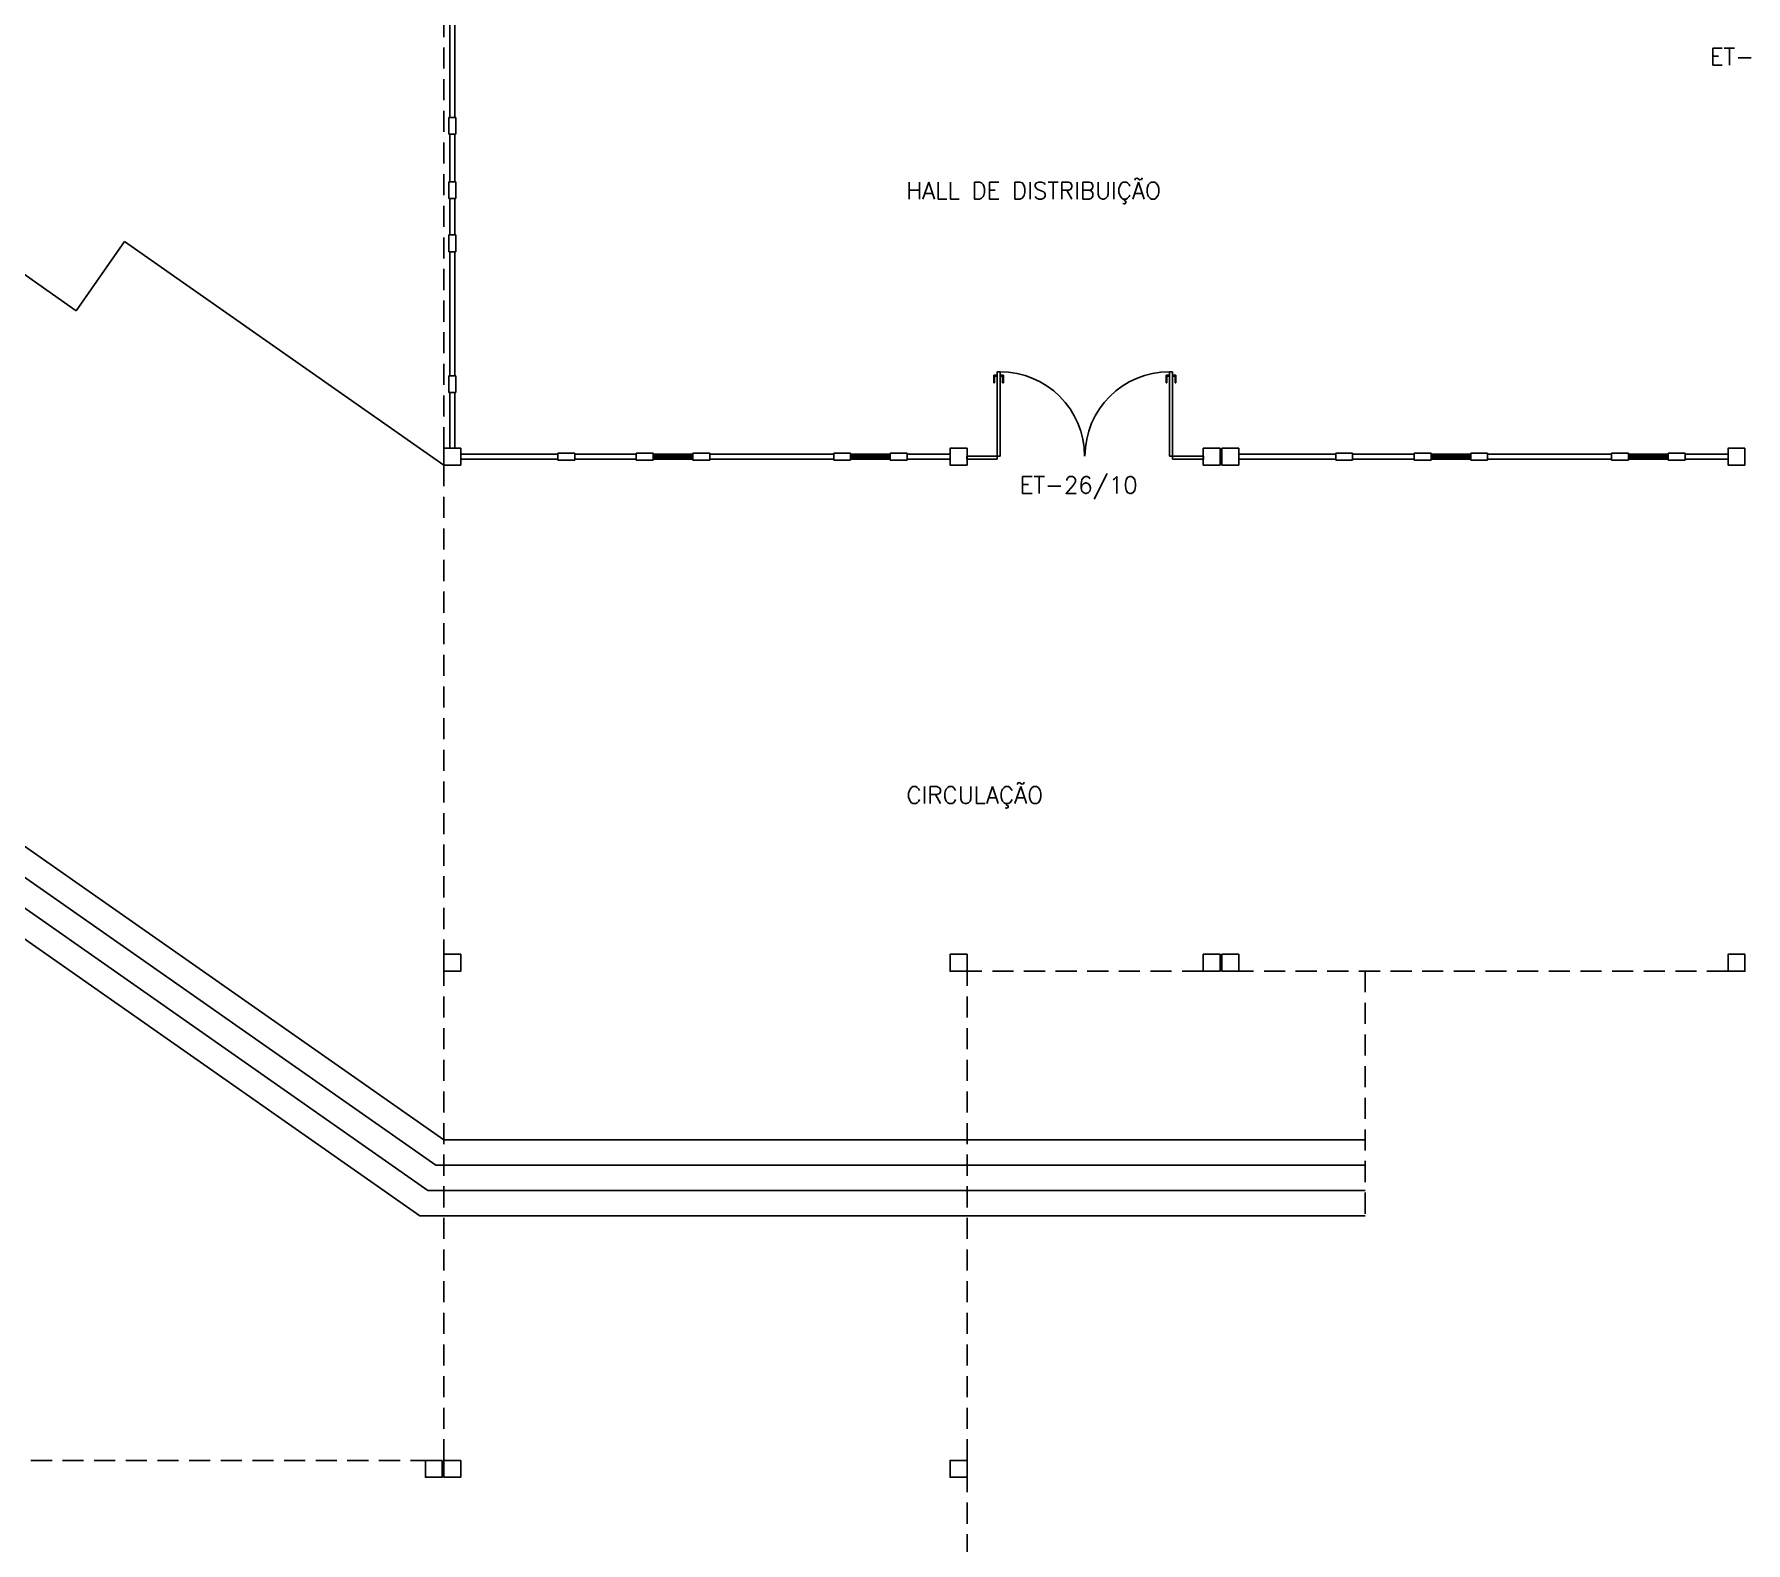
# Model space of a CAD drawing. Header units: centimetres. Extents: x -214 to 72, y 205 to 367.
# Drawn here: x -179.45 to -159.17, y 299.34 to 317.23 of the extents above; entities that cross this region are included whole.
import ezdxf

# ---------------------------------------------------------------- set-up
doc = ezdxf.new("R2010")
doc.units = ezdxf.units.CM
doc.header["$MEASUREMENT"] = 0
doc.linetypes.add('HIDDEN', pattern=[0.375, 0.25, -0.125])
doc.layers.get('0').update_dxf_attribs({"linetype": 'CONTINUOUS'})
for name, color, linetype in [('ALV', 2, 'CONTINUOUS'), ('ENDEREÇO NOVO', 2, 'CONTINUOUS'), ('ESQ', 1, 'CONTINUOUS'), ('ESTRUT', 3, 'CONTINUOUS'), ('PISO', 1, 'CONTINUOUS'), ('PROJ', 1, 'HIDDEN'), ('TEXTO', 2, 'CONTINUOUS')]:
    doc.layers.add(name, color=color, linetype=linetype)
doc.styles.add('UNB-100', font='simplex.shx', dxfattribs={"height": 0.2})

# ---------------------------------------------------------------- blocks, each defined once
blk = doc.blocks.new('PDFT')
at = {"color": 2}
for p, q in [((0.358, 0.018), (0.358, 1.019)), ((0.358, 1.019), (0.393, 1.019)), ((0.393, 1.019), (0.393, 0.018)), ((2.402, 1.019), (2.402, 0.018)), ((2.437, 1.019), (2.402, 1.019)), ((2.437, 0.018), (2.437, 1.019)), ((0.358, 0.018), (0, 0.017)), ((0, 0.017), (0, -0.017)), ((0.393, 0.018), (0.358, 0.018)), ((0.358, 0.018), (0.358, -0.017)), ((2.402, 0.018), (2.437, 0.018)), ((2.437, 0.017), (2.437, -0.017)), ((2.437, 0.017), (2.805, 0.017)), ((2.805, 0.017), (2.805, -0.017)), ((0, -0.017), (0.358, -0.017)), ((2.437, -0.017), (2.805, -0.017))]:
    blk.add_line(p, q, dxfattribs=at)
at = {"color": 1}
for p, q in [((0.318, 0.979), (0.318, 0.889)), ((0.318, 0.979), (0.358, 0.979)), ((0.328, 0.889), (0.318, 0.889)), ((0.328, 0.969), (0.328, 0.889)), ((0.328, 0.969), (0.358, 0.969)), ((0.433, 0.979), (0.393, 0.979)), ((0.423, 0.969), (0.393, 0.969)), ((0.423, 0.969), (0.423, 0.889)), ((0.423, 0.889), (0.433, 0.889)), ((0.433, 0.979), (0.433, 0.889)), ((2.362, 0.979), (2.362, 0.889)), ((2.362, 0.979), (2.402, 0.979)), ((2.372, 0.889), (2.362, 0.889)), ((2.372, 0.969), (2.372, 0.889)), ((2.372, 0.969), (2.402, 0.969)), ((2.477, 0.979), (2.437, 0.979)), ((2.467, 0.969), (2.437, 0.969)), ((2.467, 0.969), (2.467, 0.889)), ((2.467, 0.889), (2.477, 0.889)), ((2.477, 0.979), (2.477, 0.889))]:
    blk.add_line(p, q, dxfattribs=at)
for centre, start, end in [((0.393, 0.018), 0.0837, 90), ((2.402, 0.018), 90, 179.9163)]:
    blk.add_arc(centre, 1.002, start, end, dxfattribs=at)

msp = doc.modelspace()

# ---------------------------------------------------------------- linework, layer by layer
at = {"layer": 'ALV'}
for p, q in [((-174.525, 316.24), (-174.525, 317.71)), ((-174.465, 316.24), (-174.465, 317.71)), ((-174.453, 316.24), (-174.538, 316.24)), ((-174.538, 316.04), (-174.538, 316.24)), ((-174.453, 316.04), (-174.453, 316.24)), ((-174.453, 316.04), (-174.538, 316.04)), ((-174.525, 315.478), (-174.525, 316.04)), ((-174.465, 315.478), (-174.465, 316.04)), ((-174.453, 315.478), (-174.538, 315.478)), ((-174.538, 315.278), (-174.538, 315.478)), ((-174.453, 315.278), (-174.453, 315.478)), ((-174.453, 315.278), (-174.538, 315.278)), ((-174.525, 314.848), (-174.525, 315.278)), ((-174.465, 314.848), (-174.465, 315.278)), ((-174.453, 314.848), (-174.538, 314.848)), ((-174.538, 314.648), (-174.538, 314.848)), ((-174.453, 314.648), (-174.453, 314.848)), ((-174.453, 314.648), (-174.538, 314.648)), ((-174.525, 313.178), (-174.525, 314.648)), ((-174.465, 313.178), (-174.465, 314.648)), ((-174.453, 313.178), (-174.538, 313.178)), ((-174.538, 312.978), (-174.538, 313.178)), ((-174.453, 312.978), (-174.453, 313.178)), ((-174.453, 312.978), (-174.538, 312.978)), ((-174.525, 312.318), (-174.525, 312.978)), ((-174.465, 312.318), (-174.465, 312.978)), ((-173.245, 312.248), (-174.395, 312.248)), ((-173.245, 312.26), (-173.045, 312.26)), ((-173.245, 312.175), (-173.245, 312.26)), ((-173.045, 312.175), (-173.045, 312.26)), ((-172.315, 312.248), (-173.045, 312.248)), ((-172.315, 312.175), (-172.315, 312.26)), ((-172.315, 312.26), (-172.115, 312.26)), ((-172.115, 312.175), (-172.115, 312.26)), ((-171.645, 312.248), (-172.115, 312.248)), ((-171.645, 312.175), (-171.645, 312.26)), ((-171.645, 312.26), (-171.445, 312.26)), ((-171.445, 312.175), (-171.445, 312.26)), ((-169.975, 312.248), (-171.445, 312.248)), ((-169.975, 312.175), (-169.975, 312.26)), ((-169.975, 312.26), (-169.775, 312.26)), ((-169.775, 312.175), (-169.775, 312.26)), ((-169.305, 312.248), (-169.775, 312.248)), ((-169.305, 312.26), (-169.105, 312.26)), ((-169.305, 312.175), (-169.305, 312.26)), ((-169.105, 312.175), (-169.105, 312.26)), ((-168.595, 312.248), (-169.105, 312.248)), ((-164.025, 312.248), (-165.175, 312.248)), ((-164.025, 312.26), (-163.825, 312.26)), ((-164.025, 312.175), (-164.025, 312.26)), ((-163.825, 312.175), (-163.825, 312.26)), ((-163.095, 312.248), (-163.825, 312.248)), ((-163.095, 312.26), (-162.895, 312.26)), ((-163.095, 312.175), (-163.095, 312.26)), ((-162.895, 312.175), (-162.895, 312.26)), ((-162.425, 312.248), (-162.895, 312.248)), ((-162.425, 312.26), (-162.225, 312.26)), ((-162.425, 312.175), (-162.425, 312.26)), ((-162.225, 312.175), (-162.225, 312.26)), ((-160.755, 312.248), (-162.225, 312.248)), ((-160.755, 312.26), (-160.555, 312.26)), ((-160.755, 312.175), (-160.755, 312.26)), ((-160.555, 312.175), (-160.555, 312.26)), ((-160.085, 312.248), (-160.555, 312.248)), ((-160.085, 312.175), (-160.085, 312.26)), ((-160.085, 312.26), (-159.885, 312.26)), ((-159.885, 312.175), (-159.885, 312.26)), ((-159.375, 312.248), (-159.885, 312.248)), ((-173.245, 312.188), (-174.395, 312.188)), ((-173.245, 312.175), (-173.045, 312.175)), ((-172.315, 312.188), (-173.045, 312.188)), ((-172.315, 312.175), (-172.115, 312.175)), ((-171.645, 312.188), (-172.115, 312.188)), ((-171.645, 312.175), (-171.445, 312.175)), ((-169.975, 312.188), (-171.445, 312.188)), ((-169.975, 312.175), (-169.775, 312.175)), ((-169.305, 312.188), (-169.775, 312.188)), ((-169.305, 312.175), (-169.105, 312.175)), ((-168.595, 312.188), (-169.105, 312.188)), ((-164.025, 312.188), (-165.175, 312.188)), ((-164.025, 312.175), (-163.825, 312.175)), ((-163.095, 312.188), (-163.825, 312.188)), ((-163.095, 312.175), (-162.895, 312.175)), ((-162.425, 312.188), (-162.895, 312.188)), ((-162.425, 312.175), (-162.225, 312.175)), ((-160.755, 312.188), (-162.225, 312.188)), ((-160.755, 312.175), (-160.555, 312.175)), ((-160.085, 312.188), (-160.555, 312.188)), ((-160.085, 312.175), (-159.885, 312.175)), ((-159.375, 312.188), (-159.885, 312.188))]:
    msp.add_line(p, q, dxfattribs=at)
at = {"layer": 'ESQ'}
for p, q in [((-172.115, 312.228), (-171.645, 312.228)), ((-172.115, 312.208), (-171.645, 312.208)), ((-169.775, 312.228), (-169.305, 312.228)), ((-169.775, 312.208), (-169.305, 312.208)), ((-162.895, 312.228), (-162.425, 312.228)), ((-162.895, 312.208), (-162.425, 312.208)), ((-160.555, 312.228), (-160.085, 312.228)), ((-160.555, 312.208), (-160.085, 312.208))]:
    msp.add_line(p, q, dxfattribs=at)
at = {"layer": 'ESTRUT'}
for points in [[(-174.395, 312.318), (-174.595, 312.318), (-174.595, 312.118), (-174.395, 312.118)], [(-168.395, 312.318), (-168.595, 312.318), (-168.595, 312.118), (-168.395, 312.118)], [(-165.395, 312.318), (-165.595, 312.318), (-165.595, 312.118), (-165.395, 312.118)], [(-165.175, 312.318), (-165.375, 312.318), (-165.375, 312.118), (-165.175, 312.118)], [(-159.175, 312.318), (-159.375, 312.318), (-159.375, 312.118), (-159.175, 312.118)], [(-174.395, 306.318), (-174.595, 306.318), (-174.595, 306.118), (-174.395, 306.118)], [(-168.395, 306.318), (-168.595, 306.318), (-168.595, 306.118), (-168.395, 306.118)], [(-165.395, 306.318), (-165.595, 306.318), (-165.595, 306.118), (-165.395, 306.118)], [(-165.175, 306.318), (-165.375, 306.318), (-165.375, 306.118), (-165.175, 306.118)], [(-159.175, 306.318), (-159.375, 306.318), (-159.375, 306.118), (-159.175, 306.118)], [(-174.615, 300.318), (-174.815, 300.318), (-174.815, 300.118), (-174.615, 300.118)], [(-174.395, 300.318), (-174.595, 300.318), (-174.595, 300.118), (-174.395, 300.118)], [(-168.395, 300.318), (-168.595, 300.318), (-168.595, 300.118), (-168.395, 300.118)]]:
    msp.add_lwpolyline(points, close=True, dxfattribs=at)
at = {"layer": 'PISO'}
for p, q in [((-174.595, 304.118), (-196.741, 319.624)), ((-174.69, 303.818), (-196.77, 319.278)), ((-174.784, 303.518), (-196.798, 318.932)), ((-174.879, 303.218), (-196.826, 318.585)), ((-178.952, 313.948), (-180.591, 315.095)), ((-178.952, 313.948), (-178.379, 314.767)), ((-174.595, 312.118), (-178.379, 314.767)), ((-163.675, 304.118), (-174.595, 304.118)), ((-163.675, 303.818), (-174.69, 303.818)), ((-163.675, 303.518), (-174.784, 303.518)), ((-163.675, 303.218), (-174.879, 303.218))]:
    msp.add_line(p, q, dxfattribs=at)
at = {"layer": 'PROJ'}
for p, q in [((-174.595, 312.318), (-174.595, 318.118)), ((-174.595, 312.118), (-174.595, 306.318)), ((-174.595, 300.318), (-174.595, 306.118)), ((-168.395, 300.318), (-168.395, 306.118)), ((-165.595, 306.118), (-168.395, 306.118)), ((-159.375, 306.118), (-165.175, 306.118)), ((-163.675, 306.118), (-163.675, 303.218)), ((-180.615, 300.318), (-174.815, 300.318)), ((-168.395, 294.318), (-168.395, 300.118))]:
    msp.add_line(p, q, dxfattribs=at)

# ---------------------------------------------------------------- block references
at = {"layer": 'ESQ'}
msp.add_blockref('PDFT', (-168.397, 312.205), dxfattribs=at)

# ---------------------------------------------------------------- texts
at = {"layer": 'ENDEREÇO NOVO', "style": 'UNB-100'}
for s, p in [('ET-34/14', (-159.591, 316.86)), ('ET-26/10', (-167.77, 311.782))]:
    msp.add_text(s, height=0.2, dxfattribs=at).set_placement(p)
at = {"layer": 'TEXTO', "style": 'UNB-100'}
for s, p in [('HALL DE DISTRIBUIÇÃO', (-169.114, 315.272)), ('CIRCULAÇÃO', (-169.113, 308.106))]:
    msp.add_text(s, height=0.2, dxfattribs=at).set_placement(p)

doc.saveas('drawing.dxf')
